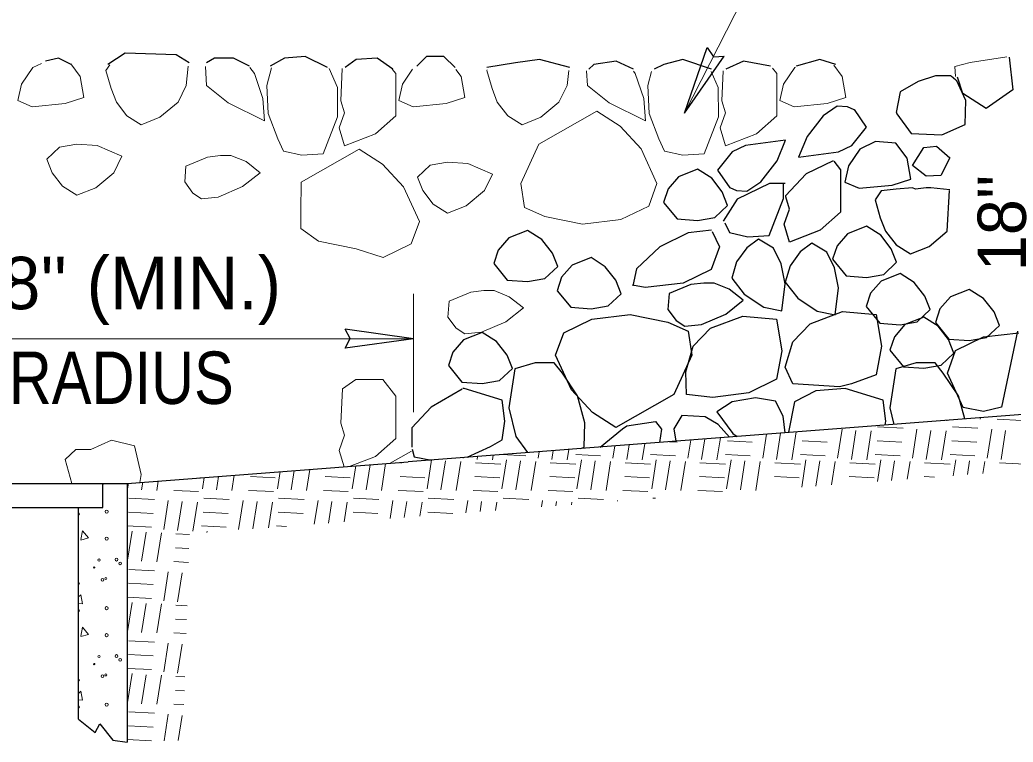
# Model space of a CAD drawing. Extents: x -59 to 313, y 57 to 341.
# Drawn here: x 36.91 to 61.56, y 111.05 to 128.97 of the extents above; entities that cross this region are included whole.
import ezdxf
from ezdxf.enums import TextEntityAlignment as Align

# ---------------------------------------------------------------- set-up
doc = ezdxf.new("R2010")
doc.units = 0
doc.header["$LTSCALE"] = 0.52
doc.layers.add('1', color=7, linetype='Continuous', lineweight=13)

msp = doc.modelspace()

# ---------------------------------------------------------------- linework, layer by layer
at = {"layer": '1', "lineweight": 25}
for p, q in [((53.4036, 126.6535), (53.9686, 128.277)), ((53.4036, 126.6535), (54.3855, 128.0644)), ((60.0186, 127.5758), (60.138, 127.4774)), ((46.6827, 121.0561), (44.9797, 121.2901)), ((46.6827, 121.0561), (44.9797, 120.8221)), ((70.6443, 119.8565), (46.5506, 118.0018)), ((39.5712, 117.4645), (46.5506, 118.0018)), ((25.1712, 117.4645), (38.9712, 117.4645)), ((38.9712, 117.4645), (39.5712, 117.4645)), ((39.5712, 117.4645), (39.5712, 111.0463)), ((25.7712, 116.8645), (38.3712, 116.8645)), ((38.3712, 111.6174), (38.3712, 116.8645))]:
    msp.add_line(p, q, dxfattribs=at)
at = {"layer": '1'}
for p, q in [((46.683, 119.2329), (46.683, 122.1716)), ((46.683, 121.0553), (32.0712, 121.0553)), ((60.7425, 119.0583), (60.7482, 119.0947)), ((61.1608, 119.0608), (61.7764, 119.0292)), ((57.1997, 118.0899), (57.3125, 118.8085)), ((58.1908, 118.8669), (58.8245, 118.8338)), ((59.0572, 118.0899), (59.1699, 118.8085)), ((59.9058, 119.0298), (59.919, 119.0292)), ((60.0482, 118.8669), (60.6819, 118.8338)), ((60.9146, 118.0899), (61.0273, 118.8085)), ((53.4849, 118.0899), (53.5557, 118.541)), ((53.8282, 118.0621), (53.9075, 118.5681)), ((54.2089, 118.0495), (54.2949, 118.5979)), ((55.3423, 118.0899), (55.4358, 118.6857)), ((55.6856, 118.0621), (55.7876, 118.7128)), ((56.0663, 118.0495), (56.175, 118.7427)), ((57.543, 118.0621), (57.6557, 118.7807)), ((57.9237, 118.0495), (58.0364, 118.7682)), ((59.4004, 118.0621), (59.5131, 118.7807)), ((59.7812, 118.0495), (59.8938, 118.7682)), ((61.2578, 118.0621), (61.3705, 118.7807)), ((50.4941, 118.0495), (50.5347, 118.3084)), ((51.6275, 118.0899), (51.6756, 118.3962)), ((51.9707, 118.0621), (52.0274, 118.4233)), ((52.3515, 118.0495), (52.4147, 118.4532)), ((53.0284, 118.5004), (53.2244, 118.4903)), ((54.4662, 118.522), (55.0818, 118.4903)), ((56.3237, 118.522), (56.9393, 118.4903)), ((58.1811, 118.522), (58.7967, 118.4903)), ((60.0385, 118.522), (60.6541, 118.4903)), ((46.1017, 117.9672), (46.6301, 118.2691)), ((47.0166, 117.3309), (47.1288, 118.0463)), ((47.9127, 118.0899), (47.9153, 118.1068)), ((48.2559, 118.0621), (48.2672, 118.1339)), ((48.6367, 118.0495), (48.6546, 118.1637)), ((48.8596, 118.1795), (49.4637, 118.1484)), ((48.874, 117.3309), (48.9868, 118.0495)), ((49.7701, 118.0899), (49.7954, 118.2515)), ((50.1133, 118.0621), (50.1472, 118.2787)), ((50.7056, 118.1801), (51.3212, 118.1484)), ((50.7314, 117.3309), (50.8442, 118.0495)), ((52.563, 118.1801), (53.1786, 118.1484)), ((52.5888, 117.3309), (52.7016, 118.0495)), ((54.4204, 118.1801), (55.036, 118.1484)), ((54.4462, 117.3309), (54.559, 118.0495)), ((56.2778, 118.1801), (56.8934, 118.1484)), ((56.31, 117.3712), (56.4164, 118.0495)), ((58.1352, 118.1801), (58.7508, 118.1484)), ((58.1898, 117.5142), (58.2738, 118.0495)), ((59.9927, 118.1801), (60.6082, 118.1484)), ((60.0697, 117.6571), (60.1313, 118.0495)), ((44.0257, 117.2905), (44.1077, 117.8137)), ((45.1592, 117.3309), (45.2487, 117.9015)), ((45.5024, 117.3031), (45.6005, 117.9286)), ((45.8832, 117.2905), (45.9879, 117.9584)), ((46.3571, 117.9798), (46.3916, 117.978)), ((47.3598, 117.3031), (47.4725, 118.0217)), ((47.7406, 117.2905), (47.8532, 118.0092)), ((48.2145, 117.9798), (48.8482, 117.9467)), ((49.2172, 117.3031), (49.3299, 118.0217)), ((49.598, 117.2905), (49.7107, 118.0092)), ((50.0719, 117.9798), (50.7056, 117.9467)), ((51.0747, 117.3031), (51.1873, 118.0217)), ((51.4554, 117.2905), (51.5681, 118.0092)), ((51.9293, 117.9798), (52.563, 117.9467)), ((52.9321, 117.3031), (53.0448, 118.0217)), ((53.3128, 117.2905), (53.4255, 118.0092)), ((53.7867, 117.9798), (54.4204, 117.9467)), ((54.7895, 117.3031), (54.9022, 118.0217)), ((55.1702, 117.2905), (55.2829, 118.0092)), ((55.6442, 117.9798), (56.2778, 117.9467)), ((56.6618, 117.398), (56.7596, 118.0217)), ((57.0492, 117.4275), (57.1403, 118.0092)), ((57.5016, 117.9798), (58.1352, 117.9467)), ((58.5416, 117.5409), (58.617, 118.0217)), ((58.929, 117.5704), (58.9977, 118.0092)), ((59.359, 117.9798), (59.9927, 117.9467)), ((60.4214, 117.6838), (60.4744, 118.0217)), ((60.8087, 117.7133), (60.8552, 118.0092)), ((61.2164, 117.9798), (61.8501, 117.9467)), ((41.3805, 117.6037), (41.3907, 117.6033)), ((41.4443, 117.3309), (41.4884, 117.6121)), ((41.7876, 117.3031), (41.8402, 117.6392)), ((42.1683, 117.2905), (42.2277, 117.669)), ((42.6325, 117.6349), (43.2481, 117.6033)), ((43.3017, 117.3309), (43.3686, 117.7568)), ((43.645, 117.3031), (43.7204, 117.7839)), ((44.4899, 117.6349), (45.1055, 117.6033)), ((46.3473, 117.6349), (46.9629, 117.6033)), ((48.2047, 117.6349), (48.8203, 117.6033)), ((50.0622, 117.6349), (50.6777, 117.6033)), ((51.9196, 117.6349), (52.5352, 117.6033)), ((53.777, 117.6349), (54.3926, 117.6033)), ((55.6344, 117.6349), (56.25, 117.6033)), ((57.4918, 117.6349), (58.1074, 117.6033)), ((59.3492, 117.6349), (59.6049, 117.6217)), ((39.5869, 117.3309), (39.6083, 117.4673)), ((39.9302, 117.3031), (39.9602, 117.4944)), ((40.3109, 117.2905), (40.3476, 117.5242)), ((39.6167, 117.0991), (40.2503, 117.066)), ((40.7293, 117.293), (41.3448, 117.2613)), ((41.4741, 117.0991), (42.1077, 117.066)), ((42.5867, 117.293), (43.2022, 117.2613)), ((43.3315, 117.0991), (43.9652, 117.066)), ((44.4441, 117.293), (45.0597, 117.2613)), ((45.1889, 117.0991), (45.8226, 117.066)), ((46.3015, 117.293), (46.9171, 117.2613)), ((47.0463, 117.0991), (47.68, 117.066)), ((48.1589, 117.293), (48.7745, 117.2613)), ((48.9037, 117.0991), (49.5374, 117.066)), ((50.0163, 117.293), (50.6319, 117.2613)), ((50.7612, 117.0991), (51.3948, 117.066)), ((51.8738, 117.293), (52.4893, 117.2613)), ((52.6186, 117.0991), (52.6844, 117.0957)), ((53.7312, 117.293), (54.3468, 117.2613)), ((40.483, 116.3221), (40.5957, 117.0407)), ((40.8263, 116.2942), (40.9389, 117.0129)), ((41.207, 116.2817), (41.3197, 117.0003)), ((42.3404, 116.3221), (42.4532, 117.0407)), ((42.6902, 116.3358), (42.7963, 117.0129)), ((43.0775, 116.3653), (43.1771, 117.0003)), ((44.2182, 116.452), (44.3106, 117.0407)), ((44.57, 116.4787), (44.6537, 117.0129)), ((44.9573, 116.5082), (45.0345, 117.0003)), ((46.0981, 116.5949), (46.168, 117.0407)), ((46.4498, 116.6217), (46.5112, 117.0129)), ((46.8372, 116.6511), (46.8919, 117.0003)), ((47.9779, 116.7378), (48.0254, 117.0407)), ((48.3297, 116.7646), (48.3686, 117.0129)), ((48.717, 116.794), (48.7493, 117.0003)), ((49.8577, 116.8807), (49.8828, 117.0407)), ((50.2095, 116.9075), (50.226, 117.0129)), ((50.5968, 116.9369), (50.6067, 117.0003)), ((51.7376, 117.0237), (51.7402, 117.0407)), ((39.6069, 116.7542), (40.2225, 116.7225)), ((41.4643, 116.7542), (42.0799, 116.7225)), ((43.3218, 116.7542), (43.9373, 116.7225)), ((45.1792, 116.7542), (45.7948, 116.7225)), ((47.0366, 116.7542), (47.6522, 116.7225)), ((39.5712, 116.4117), (40.1767, 116.3806)), ((41.4185, 116.4123), (42.0341, 116.3806)), ((43.2759, 116.4123), (43.526, 116.3994)), ((39.5869, 115.5631), (39.6997, 116.2817)), ((39.9302, 115.5352), (40.0428, 116.2539)), ((40.3109, 115.5227), (40.4236, 116.2413)), ((40.7848, 116.212), (41.1196, 116.1945)), ((41.552, 116.2493), (41.5571, 116.2817)), ((40.7751, 115.8671), (41.1084, 115.8499)), ((40.7293, 115.5252), (41.0972, 115.5062)), ((39.6167, 115.3312), (40.2503, 115.2982)), ((40.483, 114.5542), (40.5957, 115.2728)), ((40.8263, 114.5264), (40.9389, 115.2451)), ((39.6069, 114.9863), (40.2225, 114.9547)), ((39.5712, 114.6439), (40.1767, 114.6127)), ((39.5869, 113.7952), (39.6997, 114.5138)), ((39.9302, 113.7674), (40.0428, 114.4861)), ((40.3109, 113.7548), (40.4236, 114.4735)), ((40.7848, 114.4442), (41.0621, 114.4297)), ((40.7751, 114.0992), (41.0508, 114.0851)), ((40.7293, 113.7573), (41.0397, 113.7413)), ((39.6167, 113.5634), (40.2503, 113.5303)), ((40.483, 112.7864), (40.5957, 113.505)), ((40.8263, 112.7586), (40.9389, 113.4772)), ((39.6069, 113.2185), (40.2225, 113.1868)), ((39.5712, 112.8761), (40.1767, 112.8449)), ((39.5869, 112.0274), (39.6997, 112.746)), ((39.9302, 111.9996), (40.0428, 112.7182)), ((40.3109, 111.987), (40.4236, 112.7057)), ((40.7848, 112.6763), (41.0046, 112.6648)), ((40.7751, 112.3314), (40.9933, 112.3202)), ((40.7293, 111.9895), (40.9822, 111.9765)), ((39.6167, 111.7956), (40.2503, 111.7625)), ((40.4919, 111.0752), (40.5957, 111.7372)), ((40.8412, 111.0862), (40.9389, 111.7094)), ((39.6069, 111.4507), (40.2225, 111.419)), ((39.5712, 111.1082), (40.1767, 111.0771))]:
    msp.add_line(p, q, dxfattribs=at)
for points in [[(51.8221, 148.3003), (60.9107, 141.3812), (53.4027, 126.6536)], [(60.125, 127.5589), (60.1088, 127.8069), (60.4913, 127.9086), (61.4032, 128.0474)], [(37.4498, 127.8852), (37.2344, 127.7832), (36.9544, 127.3716), (36.8611, 126.9616), (37.2161, 126.8116), (38.0369, 126.8866), (38.5036, 127.0366), (38.4102, 127.5583), (38.1759, 127.8714)], [(39.1413, 127.8531), (39.0444, 127.7074), (39.1744, 127.2599), (39.3061, 126.9241), (39.5669, 126.5883), (39.9211, 126.3641), (40.3886, 126.5507), (40.8361, 126.9241), (41.0411, 127.3349), (41.0868, 127.8161)], [(42.6149, 127.7871), (42.7302, 127.6316), (42.9436, 127.0108), (42.9819, 126.4607), (42.0819, 126.9057), (41.5452, 127.3341), (41.5142, 127.808)], [(43.1544, 127.7768), (43.0411, 127.3374), (43.0744, 126.6407), (43.3144, 126.0116), (43.4552, 125.7116), (43.9111, 125.6082), (44.4352, 125.6416), (44.7952, 126.5557), (44.7894, 127.2841), (44.5832, 127.7596)], [(46.1501, 127.7456), (46.2377, 127.6316), (46.2377, 126.5866), (45.7344, 126.1391), (44.9686, 125.8399), (44.8386, 126.2882), (44.9686, 126.6616), (44.8761, 126.9607), (44.9108, 127.7567)], [(46.6582, 127.741), (46.4069, 127.3716), (46.3136, 126.9616), (46.6686, 126.8116), (47.4894, 126.8866), (47.9561, 127.0366), (47.8627, 127.5583), (47.7332, 127.7314)], [(48.5082, 127.7245), (48.4969, 127.7074), (48.6269, 127.2599), (48.7586, 126.9241), (49.0194, 126.5883), (49.3736, 126.3641), (49.8411, 126.5507), (50.2886, 126.9241), (50.4936, 127.3349), (50.5288, 127.7064)], [(52.1379, 127.6921), (52.1827, 127.6316), (52.3961, 127.0108), (52.4344, 126.4607), (51.5344, 126.9057), (50.9977, 127.3341), (50.9737, 127.7025)], [(52.584, 127.6881), (52.4936, 127.3374), (52.5269, 126.6407), (52.7669, 126.0116), (52.9078, 125.7116), (53.3636, 125.6082), (53.8877, 125.6416), (54.2477, 126.5557), (54.2419, 127.2841), (54.0681, 127.6851)], [(55.5891, 127.7632), (55.6902, 127.6316), (55.6902, 126.5866), (55.1869, 126.1391), (54.4211, 125.8399), (54.2911, 126.2882), (54.4211, 126.6616), (54.3286, 126.9607), (54.3609, 127.7001)], [(56.1587, 127.7924), (56.1394, 127.7832), (55.8594, 127.3716), (55.7661, 126.9616), (56.1211, 126.8116), (56.9419, 126.8866), (57.4086, 127.0366), (57.3152, 127.5583), (57.1037, 127.8409)], [(44.9562, 117.879), (44.8386, 118.2849), (44.9686, 118.6582), (44.8761, 118.9574), (44.9136, 119.8157), (45.2494, 120.0399), (45.9211, 120.0399), (46.2377, 119.6282), (46.2377, 118.5832), (45.7344, 118.1358), (45.1069, 117.8906)], [(39.8897, 117.489), (39.9202, 117.6882), (39.7527, 118.3974), (39.1823, 118.5355), (38.6707, 118.3029), (38.2985, 118.3029), (38.0361, 118.0616), (38.202, 117.4645)], [(38.4273, 116.0701), (38.4689, 116.2885), (38.6145, 116.1117), (38.4222, 116.0597)], [(38.3712, 114.6495), (38.4222, 114.7026), (38.4689, 114.479), (38.3712, 114.4865)], [(38.4273, 113.6761), (38.4689, 113.8945), (38.6145, 113.7177), (38.4222, 113.6657)], [(38.3712, 112.2555), (38.4222, 112.3086), (38.4689, 112.085), (38.3712, 112.0925)]]:
    msp.add_lwpolyline(points, dxfattribs=at)
at = {"layer": '1', "lineweight": 25}
for points in [[(53.9686, 128.277), (54.1193, 128.0522), (54.3855, 128.0644)], [(38.1837, 127.8597), (37.8674, 128.0178), (37.5512, 127.9387)], [(41.109, 127.8992), (40.7927, 128.097), (39.5277, 128.1366), (39.0928, 127.8597)], [(42.6112, 127.8201), (42.2159, 128.0178), (41.7415, 128.0178), (41.5438, 127.8992)], [(44.5482, 127.7805), (43.9948, 128.0574), (43.4809, 128.0178), (43.1251, 127.8201)], [(46.1691, 127.7409), (45.7737, 128.0178), (45.2598, 127.9783), (44.9831, 127.7805)], [(47.7107, 127.7805), (47.4341, 128.0574), (46.9992, 128.0574), (46.762, 127.8201)], [(50.5571, 127.7805), (49.806, 127.9783), (49.213, 127.8992), (48.5014, 127.7805)], [(52.1383, 127.7409), (51.7035, 127.9387), (51.1501, 127.8597), (51.0314, 127.7409)], [(54.0754, 127.7409), (53.3638, 127.9783), (52.8894, 127.8597), (52.6522, 127.7409)], [(55.5381, 127.8201), (54.866, 127.9387), (54.4312, 127.7409)], [(57.1588, 127.8597), (56.7636, 127.9783), (56.1706, 127.8201)], [(61.4607, 128.0404), (61.5487, 127.2286), (60.8905, 126.7702), (60.3097, 127.1427), (60.1752, 127.5414)], [(60.0116, 127.5758), (59.6322, 127.5758), (59.1991, 127.4377), (58.7505, 127.1812), (58.6543, 126.6681)], [(58.6558, 126.6825), (58.6677, 126.6323), (59.0227, 126.1473), (59.7868, 126.1098), (60.3668, 126.3707), (60.3843, 126.9682), (60.1521, 127.4704)], [(57.6119, 126.7302), (57.4483, 126.8073), (57.1889, 126.8259), (56.8445, 126.5884), (56.4424, 126.07), (56.2291, 125.5613), (57.2242, 125.6921), (57.5575, 125.8472), (57.9171, 126.3037), (57.6165, 126.7378)], [(54.5292, 124.8087), (54.6929, 124.7316), (54.9522, 124.713), (55.2967, 124.9505), (55.6987, 125.4689), (55.9121, 125.9776), (54.9169, 125.8468), (54.5837, 125.6917), (54.2241, 125.2352), (54.5247, 124.8011)], [(59.7586, 125.1082), (59.3973, 125.0875), (59.0615, 125.35), (59.3372, 125.7976), (59.659, 125.835), (59.9836, 125.5446), (59.7657, 125.1017)], [(57.1103, 125.4603), (57.2746, 125.2427), (57.2746, 124.1977), (56.7712, 123.7502), (56.0054, 123.451), (55.8754, 123.8993), (56.0054, 124.2727), (55.9129, 124.5718), (55.9145, 124.6089)], [(57.0921, 125.4688), (56.4192, 125.1482), (55.9064, 124.603)], [(55.8985, 124.9044), (55.5139, 124.9044), (54.7128, 124.5196), (54.3603, 123.9744)], [(54.4062, 123.9311), (54.5202, 123.6882), (54.976, 123.5848), (55.5002, 123.6182), (55.8602, 124.5323), (55.8571, 124.9163)], [(59.9847, 124.7491), (59.5104, 124.802), (59.3987, 124.802), (59.1371, 124.7645), (59.0629, 124.802), (58.6521, 124.7645), (58.2787, 124.727), (58.1296, 124.5028), (58.2596, 124.0553), (58.3912, 123.7195), (58.6521, 123.3837), (59.0063, 123.1595), (59.4737, 123.3462), (59.9213, 123.7195), (59.9764, 124.7362)], [(54.0929, 123.7183), (54.2685, 123.3315), (54.0652, 122.7723), (53.3727, 122.4357), (52.4227, 122.324), (52.1092, 122.3867)], [(54.0719, 123.7499), (53.4951, 123.6858), (52.7902, 123.3331), (52.2133, 122.7879), (52.1172, 122.371)], [(44.9797, 120.8221), (45.1114, 121.0585), (44.9797, 121.2901)], [(61.6638, 121.2431), (61.2704, 119.3594), (60.8208, 119.247), (60.3159, 119.3445), (59.9259, 120.2037), (60.1292, 120.7628), (60.8217, 121.0995), (61.6981, 121.2025)], [(50.8347, 118.3316), (50.9143, 118.3673), (50.9318, 118.9648), (50.7452, 119.6365), (50.3718, 120.1965), (50.1677, 120.4582), (49.7002, 120.4582), (49.1968, 120.309), (49.0477, 119.3382), (49.2152, 118.629), (49.5077, 118.2294)], [(60.3566, 119.0646), (60.1977, 119.6365), (59.8243, 120.1965), (59.6202, 120.4582), (59.1527, 120.4582), (58.6493, 120.309), (58.5002, 119.3382), (58.5968, 118.9291)], [(47.8873, 119.8056), (47.1182, 119.3567), (46.6375, 118.8435), (46.6375, 118.3625)], [(48.0078, 118.1139), (48.5877, 118.3848), (48.8768, 118.5465), (48.9477, 119.009), (48.876, 119.529), (47.9385, 119.8232), (47.9065, 119.8206)], [(58.3854, 118.9128), (58.4002, 119.009), (58.3285, 119.529), (57.391, 119.8232), (56.6643, 119.764), (56.1318, 119.4865), (55.9793, 118.7365), (55.9817, 118.7278)], [(55.9024, 118.7217), (55.8502, 119.1357), (55.6593, 119.5082), (55.1618, 119.5857), (54.5868, 119.4915), (54.201, 119.2423), (54.5985, 118.7048), (54.7065, 118.6296)], [(54.5172, 118.615), (54.2352, 118.9282), (53.9185, 119.1148), (53.3385, 119.1523), (53.1343, 118.8165), (53.1842, 118.5124)], [(51.3133, 118.3684), (51.8643, 118.8157), (51.976, 118.8907), (52.6852, 119.0023), (52.8352, 118.8148), (52.7806, 118.4813)], [(46.6441, 118.3162), (46.6977, 118.124), (47.1244, 118.0459)], [(38.3712, 116.8645), (38.9712, 116.8645), (38.9712, 117.4645)], [(38.3712, 111.6174), (38.7844, 111.2867), (38.8928, 111.5037), (39.2182, 111.0968), (39.5712, 111.0463)]]:
    msp.add_lwpolyline(points, dxfattribs=at)
at = {"layer": '1'}
for points in [[(49.4352, 124.3085), (49.3443, 124.9068), (49.7918, 125.8777), (51.2268, 126.6977), (51.8077, 126.3252), (52.3302, 125.7652), (52.7202, 124.906), (52.5168, 124.3468), (51.8243, 124.0102), (50.8743, 123.8985), (49.941, 124.0852)], [(38.3263, 125.8822), (37.898, 125.8072), (37.5797, 125.5089), (37.7113, 125.1731), (37.9722, 124.8372), (38.3263, 124.6131), (38.7938, 124.7997), (39.2413, 125.1731), (39.4463, 125.5839), (38.8305, 125.8447)], [(43.8808, 123.7922), (43.8808, 124.2109), (43.8956, 124.9377), (45.3306, 125.7578), (45.9114, 125.3852), (46.4339, 124.8252), (46.8239, 123.9661), (46.6206, 123.4069), (45.9281, 123.0703), (45.2572, 123.2844), (44.3239, 123.4711)], [(41.2017, 124.6688), (41.4192, 124.5272), (41.8359, 124.568), (42.4384, 124.828), (42.8709, 125.1697), (42.5234, 125.4488), (42.1501, 125.5988), (41.8884, 125.5988), (41.5701, 125.5622), (41.0343, 125.3363), (41.0018, 124.9447)], [(47.5216, 125.4374), (47.0932, 125.3624), (46.7749, 125.0641), (46.9066, 124.7283), (47.1674, 124.3924), (47.5216, 124.1683), (47.9891, 124.3549), (48.4366, 124.7283), (48.6416, 125.1391), (48.0257, 125.3999)], [(47.7348, 121.3173), (47.9523, 121.1756), (48.369, 121.2164), (48.9715, 121.4764), (49.404, 121.8181), (49.0565, 122.0973), (48.6832, 122.2472), (48.4215, 122.2472), (48.1032, 122.2106), (47.5673, 121.9847), (47.5348, 121.5931)]]:
    msp.add_lwpolyline(points, close=True, dxfattribs=at)
at = {"layer": '1', "lineweight": 25}
for points in [[(57.7518, 125.7598), (57.4718, 125.3482), (57.3785, 124.9382), (57.7335, 124.7882), (58.5543, 124.8632), (59.021, 125.0132), (58.9277, 125.5348), (58.6477, 125.909), (58.1443, 125.9457)], [(53.7246, 123.9902), (54.1529, 124.0652), (54.4712, 124.3635), (54.3396, 124.6993), (54.0787, 125.0352), (53.7246, 125.2593), (53.2571, 125.0727), (52.9954, 124.7735), (52.8837, 124.4377), (53.2204, 124.0277)], [(49.5097, 122.472), (49.9381, 122.547), (50.2564, 122.8453), (50.1247, 123.1812), (49.8639, 123.517), (49.5097, 123.7412), (49.0422, 123.5545), (48.7806, 123.2553), (48.6689, 122.9195), (49.0056, 122.5095)], [(57.9168, 122.5771), (58.3451, 122.6521), (58.6634, 122.9504), (58.5317, 123.2862), (58.2709, 123.6221), (57.9168, 123.8462), (57.4492, 123.6596), (57.1876, 123.3604), (57.0759, 123.0246), (57.4126, 122.6146)], [(55.7985, 122.909), (55.6093, 123.2998), (55.2352, 123.524), (54.9485, 123.3057), (54.6968, 122.9623), (54.5785, 122.5598), (54.886, 122.1623), (55.3685, 121.834), (55.8193, 121.7498), (55.901, 122.4132)], [(57.1236, 122.8107), (56.9344, 123.2016), (56.5602, 123.4257), (56.2736, 123.2074), (56.0219, 122.8641), (55.9036, 122.4616), (56.2111, 122.0641), (56.6936, 121.7357), (57.1444, 121.6516), (57.2261, 122.3149)], [(51.0832, 121.7972), (51.5116, 121.8722), (51.8299, 122.1706), (51.6983, 122.5064), (51.4374, 122.8422), (51.0832, 123.0664), (50.6157, 122.8798), (50.3541, 122.5806), (50.2424, 122.2447), (50.5791, 121.8347)], [(58.7506, 121.4028), (59.1789, 121.4778), (59.4973, 121.7762), (59.3656, 122.112), (59.1047, 122.4478), (58.7506, 122.672), (58.2831, 122.4853), (58.0214, 122.1862), (57.9097, 121.8503), (58.2464, 121.4403)], [(53.1927, 121.5065), (53.4102, 121.3648), (53.8268, 121.4057), (54.4293, 121.6657), (54.8618, 122.0073), (54.5143, 122.2865), (54.141, 122.4365), (53.8793, 122.4365), (53.561, 122.3998), (53.0252, 122.174), (52.9927, 121.7823)], [(60.4682, 121.01), (60.8966, 121.085), (61.2149, 121.3833), (61.0832, 121.7192), (60.8224, 122.055), (60.4682, 122.2792), (60.0007, 122.0925), (59.7391, 121.7933), (59.6274, 121.4575), (59.9641, 121.0475)], [(53.491, 121.2432), (53.5818, 120.6448), (53.1343, 119.674), (51.6993, 118.854), (51.1185, 119.2265), (50.596, 119.7865), (50.206, 120.6457), (50.4093, 121.2048), (51.1018, 121.5415), (52.0518, 121.6532), (52.9852, 121.4665)], [(53.4493, 119.674), (53.4318, 120.234), (53.6185, 120.8682), (54.0468, 121.3165), (54.8502, 121.6148), (55.6893, 121.5407), (55.821, 120.7565), (55.6893, 120.0473), (54.9993, 119.7115), (54.1035, 119.599)], [(56.0902, 119.9357), (55.9035, 120.3457), (56.0902, 120.9798), (56.5185, 121.4282), (57.3218, 121.7265), (58.161, 121.6523), (58.2927, 120.8682), (58.161, 120.159), (57.546, 119.9357), (57.2468, 119.8607)], [(59.3395, 120.3225), (59.7678, 120.3975), (60.0862, 120.6958), (59.9545, 121.0317), (59.6937, 121.3675), (59.3395, 121.5917), (58.872, 121.405), (58.6103, 121.1058), (58.4987, 120.77), (58.8353, 120.36)], [(48.3858, 119.9417), (48.8141, 120.0167), (49.1324, 120.315), (49.0007, 120.6508), (48.7399, 120.9867), (48.3858, 121.2108), (47.9183, 121.0242), (47.6566, 120.725), (47.5449, 120.3892), (47.8816, 119.9792)]]:
    msp.add_lwpolyline(points, close=True, dxfattribs=at)
at = {"layer": '1'}
for centre, radius in [((39.0646, 116.7647), 0.0389), ((39.0646, 116.095), 0.0389), ((38.8759, 115.5648), 0.0269), ((39.3099, 115.5755), 0.0366), ((38.7572, 115.378), 0.0158), ((39.4023, 115.4808), 0.0321), ((38.9629, 115.0747), 0.0338), ((39.0461, 115.1063), 0.0244), ((39.0646, 114.3707), 0.0389), ((39.0646, 113.701), 0.0389), ((38.8759, 113.1708), 0.0269), ((39.3099, 113.1815), 0.0366), ((39.4023, 113.0868), 0.0321), ((38.7572, 112.984), 0.0158), ((38.9629, 112.6807), 0.0338), ((39.0461, 112.7123), 0.0244), ((39.0646, 111.9767), 0.0389)]:
    msp.add_circle(centre, radius, dxfattribs=at)
for centre, radius, start, end in [((38.9629, 117.4687), 0.0338, 284.1339, 352.91602), ((38.3642, 116.7042), 0.025, 286.0733, 59.38539), ((38.3642, 114.9798), 0.025, 286.0733, 73.9267), ((38.3642, 114.3102), 0.025, 286.0733, 59.38539), ((38.3642, 112.5858), 0.025, 286.0733, 73.9267), ((38.3642, 111.9162), 0.025, 286.0733, 59.38539)]:
    msp.add_arc(centre, radius, start, end, dxfattribs=at)

# ---------------------------------------------------------------- texts
msp.add_text("18''", height=1.2, rotation=90, dxfattribs=at).set_placement((61.8743, 122.7317))
msp.add_text("48'' (MIN.)", height=1.3, dxfattribs=at).set_placement((35.4868, 121.787))
at = {"layer": '1', "width": 0.85}
msp.add_text('RADIUS', height=1.3, dxfattribs=at).set_placement((39.4282, 119.4368), align=Align.CENTER)

doc.saveas('drawing.dxf')
